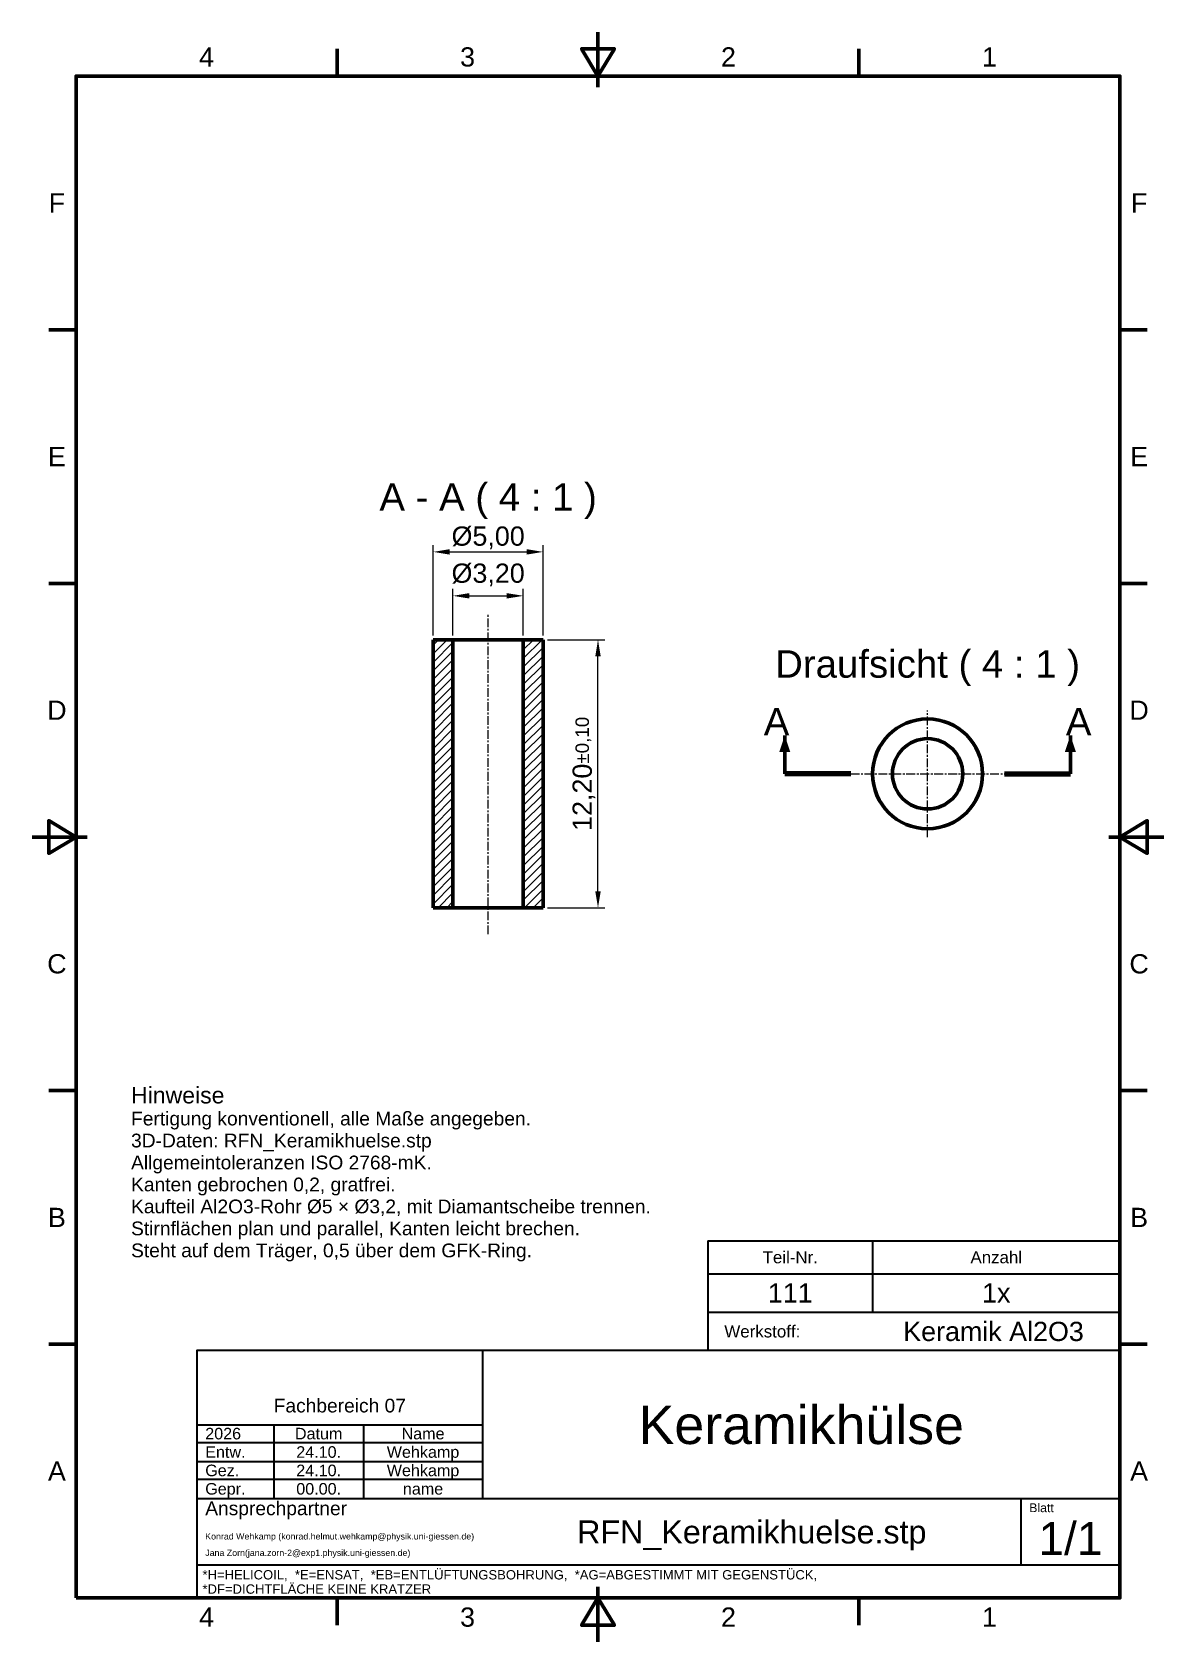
# Model space of a CAD drawing. Header units: millimetres. Extents: x 2 to 208, y 2 to 295.
import ezdxf
from ezdxf.enums import TextEntityAlignment as Align

# ---------------------------------------------------------------- set-up
doc = ezdxf.new("R2010")
doc.units = ezdxf.units.MM
doc.linetypes.add('CENTER2', pattern=[2.541, 1.587, -0.318, 0.318, -0.318])
for name, color, linetype, lineweight in [('BEMASSUNG', 7, 'Continuous', 18), ('MITTELLINIE', 7, 'CENTER2', 18), ('RAHMEN', 7, 'Continuous', 50), ('SCHNITTLINIE', 7, 'Continuous', 50), ('SCHRAFFUR', 7, 'Continuous', 18), ('SCHRIFTFELD', 7, 'Continuous', 25), ('SICHTKANTE', 7, 'Continuous', 50), ('TEXT', 7, 'Continuous', 18)]:
    doc.layers.add(name, color=color, linetype=linetype, lineweight=lineweight)
doc.styles.add('ISO', font='arial.ttf')
doc.dimstyles.new('RFN', dxfattribs={"dimtxt": 3.5, "dimasz": 3, "dimexe": 1.25, "dimexo": 0.8, "dimgap": 0.8, "dimtad": 1, "dimzin": 0, "dimtxsty": 'ISO', "dimcen": 0, "dimclrd": 7, "dimclre": 7, "dimclrt": 7, "dimadec": 1, "dimazin": 3, "dimtfac": 1, "dimtmove": 0, "dimatfit": 3, "dimtolj": 1, "dimtzin": 0, "dimlwd": 18, "dimlwe": 18})

msp = doc.modelspace()

# ---------------------------------------------------------------- hatches: boundary and pattern name
at = {"layer": 'SCHRAFFUR'}
h = msp.add_hatch(dxfattribs=at)
h.set_pattern_fill('ANSI31', scale=0.35)
h.paths.add_polyline_path([(75, 184.4), (75, 135.6), (75, 184.4), (78.6, 184.4), (78.6, 135.6), (75, 135.6)])
h = msp.add_hatch(dxfattribs=at)
h.set_pattern_fill('ANSI31', scale=0.35)
h.paths.add_polyline_path([(91.4, 135.6), (95, 135.6), (91.4, 135.6), (91.4, 184.4), (95, 184.4), (95, 135.6)])

# ---------------------------------------------------------------- linework, layer by layer
at = {"layer": 'MITTELLINIE'}
for p, q in [((85, 130.8), (85, 189.2)), ((165, 148.5), (165, 171.5)), ((151, 160), (179, 160)), ((153.5, 160), (176.5, 160))]:
    msp.add_line(p, q, dxfattribs=at)
at = {"layer": 'RAHMEN'}
for p, q in [((105, 295), (105, 285)), ((57.5, 287), (57.5, 292)), ((105, 287), (105, 292)), ((152.5, 287), (152.5, 292)), ((10, 240.833), (5, 240.833)), ((200, 240.833), (205, 240.833)), ((10, 194.667), (5, 194.667)), ((200, 194.667), (205, 194.667)), ((2, 148.5), (12, 148.5)), ((10, 148.5), (5, 148.5)), ((208, 148.5), (198, 148.5)), ((200, 148.5), (205, 148.5)), ((10, 102.333), (5, 102.333)), ((200, 102.333), (205, 102.333)), ((10, 56.167), (5, 56.167)), ((200, 56.167), (205, 56.167)), ((105, 2), (105, 12)), ((57.5, 10), (57.5, 5)), ((105, 10), (105, 5)), ((152.5, 10), (152.5, 5))]:
    msp.add_line(p, q, dxfattribs=at)
for points in [[(105, 287), (108, 292), (102, 292)], [(10, 10), (200, 10), (200, 287), (10, 287)], [(10, 148.5), (5, 151.5), (5, 145.5)], [(200, 148.5), (205, 145.5), (205, 151.5)], [(105, 10), (102, 5), (108, 5)]]:
    msp.add_lwpolyline(points, close=True, dxfattribs=at)
at = {"layer": 'SCHNITTLINIE'}
for p, q in [((139, 160), (139, 167)), ((191, 160), (191, 167))]:
    msp.add_line(p, q, dxfattribs=at)
at = {"layer": 'SCHNITTLINIE', "lineweight": 70}
for p, q in [((151, 160), (139, 160)), ((179, 160), (191, 160))]:
    msp.add_line(p, q, dxfattribs=at)
at = {"layer": 'SCHNITTLINIE'}
for points in [[(139, 167), (140, 164), (138, 164)], [(191, 167), (192, 164), (190, 164)]]:
    msp.add_solid(points, dxfattribs=at)
at = {"layer": 'SCHRIFTFELD'}
for p, q in [((125, 75), (200, 75)), ((125, 75), (125, 55)), ((155, 75), (155, 62)), ((125, 69), (200, 69)), ((125, 62), (200, 62)), ((84, 55), (84, 28.1)), ((32, 41.5), (84, 41.5)), ((46, 41.5), (46, 28.1)), ((62.3, 41.5), (62.3, 28.1)), ((32, 38.3), (84, 38.3)), ((32, 34.8), (84, 34.8)), ((32, 31.6), (84, 31.6)), ((32, 28.1), (200, 28.1)), ((182, 28.1), (182, 16)), ((32, 16), (200, 16))]:
    msp.add_line(p, q, dxfattribs=at)
msp.add_lwpolyline([(32, 10), (200, 10), (200, 55), (32, 55)], close=True, dxfattribs=at)
at = {"layer": 'SICHTKANTE'}
for p, q in [((75, 135.6), (75, 184.4)), ((75, 184.4), (78.6, 184.4)), ((78.6, 135.6), (78.6, 184.4)), ((91.4, 184.4), (95, 184.4)), ((91.4, 135.6), (91.4, 184.4)), ((95, 135.6), (95, 184.4)), ((75, 135.6), (78.6, 135.6)), ((91.4, 135.6), (95, 135.6))]:
    msp.add_line(p, q, dxfattribs=at)
for points in [[(91.4, 184.4), (91.353, 184.4), (91.306, 184.4), (91.26, 184.4), (91.161, 184.4), (91.023, 184.4), (90.885, 184.4), (90.734, 184.4), (90.512, 184.4), (90.29, 184.4), (90.067, 184.4), (89.793, 184.4), (89.497, 184.4), (89.201, 184.4), (88.889, 184.4), (88.535, 184.4), (88.181, 184.4), (87.827, 184.4), (87.439, 184.4), (87.044, 184.4), (86.65, 184.4), (86.246, 184.4), (85.831, 184.4), (85.415, 184.4), (85, 184.4), (84.585, 184.4), (84.169, 184.4), (83.754, 184.4), (83.35, 184.4), (82.956, 184.4), (82.561, 184.4), (82.173, 184.4), (81.819, 184.4), (81.465, 184.4), (81.111, 184.4), (80.799, 184.4), (80.503, 184.4), (80.207, 184.4), (79.933, 184.4), (79.71, 184.4), (79.488, 184.4), (79.266, 184.4), (79.115, 184.4), (78.977, 184.4), (78.839, 184.4), (78.74, 184.4), (78.694, 184.4), (78.647, 184.4), (78.6, 184.4)], [(91.4, 135.6), (91.353, 135.6), (91.306, 135.6), (91.26, 135.6), (91.161, 135.6), (91.023, 135.6), (90.885, 135.6), (90.734, 135.6), (90.512, 135.6), (90.29, 135.6), (90.067, 135.6), (89.793, 135.6), (89.497, 135.6), (89.201, 135.6), (88.889, 135.6), (88.535, 135.6), (88.181, 135.6), (87.827, 135.6), (87.439, 135.6), (87.044, 135.6), (86.65, 135.6), (86.246, 135.6), (85.831, 135.6), (85.415, 135.6), (85, 135.6), (84.585, 135.6), (84.169, 135.6), (83.754, 135.6), (83.35, 135.6), (82.956, 135.6), (82.561, 135.6), (82.173, 135.6), (81.819, 135.6), (81.465, 135.6), (81.111, 135.6), (80.799, 135.6), (80.503, 135.6), (80.207, 135.6), (79.933, 135.6), (79.71, 135.6), (79.488, 135.6), (79.266, 135.6), (79.115, 135.6), (78.977, 135.6), (78.839, 135.6), (78.74, 135.6), (78.694, 135.6), (78.647, 135.6), (78.6, 135.6)]]:
    msp.add_lwpolyline(points, dxfattribs=at)
for radius in [10, 6.4]:
    msp.add_circle((165, 160), radius, dxfattribs=at)

# ---------------------------------------------------------------- texts
at = {"layer": 'RAHMEN', "style": 'ISO'}
for s, p in [('4', (33.75, 290.5)), ('3', (81.25, 290.5)), ('2', (128.75, 290.5)), ('1', (176.25, 290.5)), ('F', (6.5, 263.917)), ('F', (203.5, 263.917)), ('E', (6.5, 217.75)), ('E', (203.5, 217.75)), ('D', (6.5, 171.583)), ('D', (203.5, 171.583)), ('C', (6.5, 125.417)), ('C', (203.5, 125.417)), ('B', (6.5, 79.25)), ('B', (203.5, 79.25)), ('A', (6.5, 33.083)), ('A', (203.5, 33.083)), ('4', (33.75, 6.5)), ('3', (81.25, 6.5)), ('2', (128.75, 6.5)), ('1', (176.25, 6.5))]:
    msp.add_text(s, height=3.5, dxfattribs=at).set_placement(p, align=Align.MIDDLE_CENTER)
at = {"layer": 'SCHRIFTFELD', "style": 'ISO'}
for s, height, p in [('Teil-Nr.', 2.2, (140, 72)), ('Anzahl', 2.2, (177.5, 72)), ('Fachbereich 07', 2.5, (58, 45))]:
    msp.add_text(s, height=height, dxfattribs=at).set_placement(p, align=Align.MIDDLE_CENTER)
for s, height, p in [('Werkstoff:', 2.2, (128, 58.5)), ('Ansprechpartner', 2.5, (33.5, 26.3)), ('Blatt', 1.6, (183.5, 26.4))]:
    msp.add_text(s, height=height, dxfattribs=at).set_placement(p, align=Align.MIDDLE_LEFT)
at = {"layer": 'SCHRIFTFELD', "color": 8, "style": 'ISO'}
for s, p in [('*H=HELICOIL,  *E=ENSAT,  *EB=ENTLÜFTUNGSBOHRUNG,  *AG=ABGESTIMMT MIT GEGENSTÜCK,', (33, 14.2)), ('*DF=DICHTFLÄCHE KEINE KRATZER', (33, 11.6))]:
    msp.add_text(s, height=1.7, dxfattribs=at).set_placement(p, align=Align.MIDDLE_LEFT)
at = {"layer": 'TEXT', "style": 'ISO'}
for s, height, p in [('A - A ( 4 : 1 )', 5, (85, 210.4)), ('Draufsicht ( 4 : 1 )', 5, (165, 180)), ('A', 5, (137.5, 169.5)), ('A', 5, (192.5, 169.5)), ('Datum', 2.1, (54.15, 39.9)), ('Name', 2.1, (73.15, 39.9))]:
    msp.add_text(s, height=height, dxfattribs=at).set_placement(p, align=Align.MIDDLE_CENTER)
for s, height, p in [('Hinweise', 3, (20, 100)), ('Fertigung konventionell, alle Maße angegeben.', 2.5, (20, 96)), ('3D-Daten: RFN_Keramikhuelse.stp', 2.5, (20, 92)), ('Allgemeintoleranzen ISO 2768-mK.', 2.5, (20, 88)), ('Kanten gebrochen 0,2, gratfrei.', 2.5, (20, 84)), ('Kaufteil Al2O3-Rohr Ø5 × Ø3,2, mit Diamantscheibe trennen.', 2.5, (20, 80)), ('Stirnflächen plan und parallel, Kanten leicht brechen.', 2.5, (20, 76)), ('Steht auf dem Träger, 0,5 über dem GFK-Ring.', 2.5, (20, 72))]:
    msp.add_text(s, height=height, dxfattribs=at).set_placement(p)
at = {"layer": 'TEXT', "color": 5, "style": 'ISO'}
for s, height, p in [('111', 3.5, (140, 65.5)), ('1x', 3.5, (177.5, 65.5)), ('Keramik Al2O3', 3.5, (177, 58.5)), ('Keramikhülse', 7, (142, 41.5)), ('24.10.', 2.1, (54.15, 36.55)), ('Wehkamp', 2.1, (73.15, 36.55)), ('24.10.', 2.1, (54.15, 33.2)), ('Wehkamp', 2.1, (73.15, 33.2)), ('00.00.', 2.1, (54.15, 29.85)), ('name', 2.1, (73.15, 29.85)), ('RFN_Keramikhuelse.stp', 4.2, (133, 22)), ('1/1', 6, (191, 20.8))]:
    msp.add_text(s, height=height, dxfattribs=at).set_placement(p, align=Align.MIDDLE_CENTER)
msp.add_text('2026', height=2.1, dxfattribs=at).set_placement((33.5, 39.9), align=Align.MIDDLE_LEFT)
at = {"layer": 'TEXT', "style": 'ISO'}
for s, height, p in [('Entw.', 2.1, (33.5, 36.55)), ('Gez.', 2.1, (33.5, 33.2)), ('Gepr.', 2.1, (33.5, 29.85)), ('Konrad Wehkamp (konrad.helmut.wehkamp@physik.uni-giessen.de)', 1.15, (33.5, 21.2)), ('Jana Zorn(jana.zorn-2@exp1.physik.uni-giessen.de)', 1.15, (33.5, 18.2))]:
    msp.add_text(s, height=height, dxfattribs=at).set_placement(p, align=Align.MIDDLE_LEFT)

# ---------------------------------------------------------------- dimensions: what is measured, and where the dimension line sits
at = {"layer": 'BEMASSUNG'}
for base, p1, p2 in [((75, 200.4), (75, 184.4), (95, 184.4)), ((78.6, 192.4), (78.6, 184.4), (91.4, 184.4))]:
    msp.add_linear_dim(base=base, p1=p1, p2=p2, text='Ø<>', dimstyle='RFN', override={"dimlfac": 0.25}, dxfattribs=at).render()
msp.add_linear_dim(base=(105, 135.6), p1=(95, 135.6), p2=(95, 184.4), angle=90, dimstyle='RFN', override={"dimlfac": 0.25, "dimtol": 1, "dimtp": 0.1, "dimtm": 0.1, "dimtfac": 0.7}, dxfattribs=at).render()

doc.saveas('drawing.dxf')
